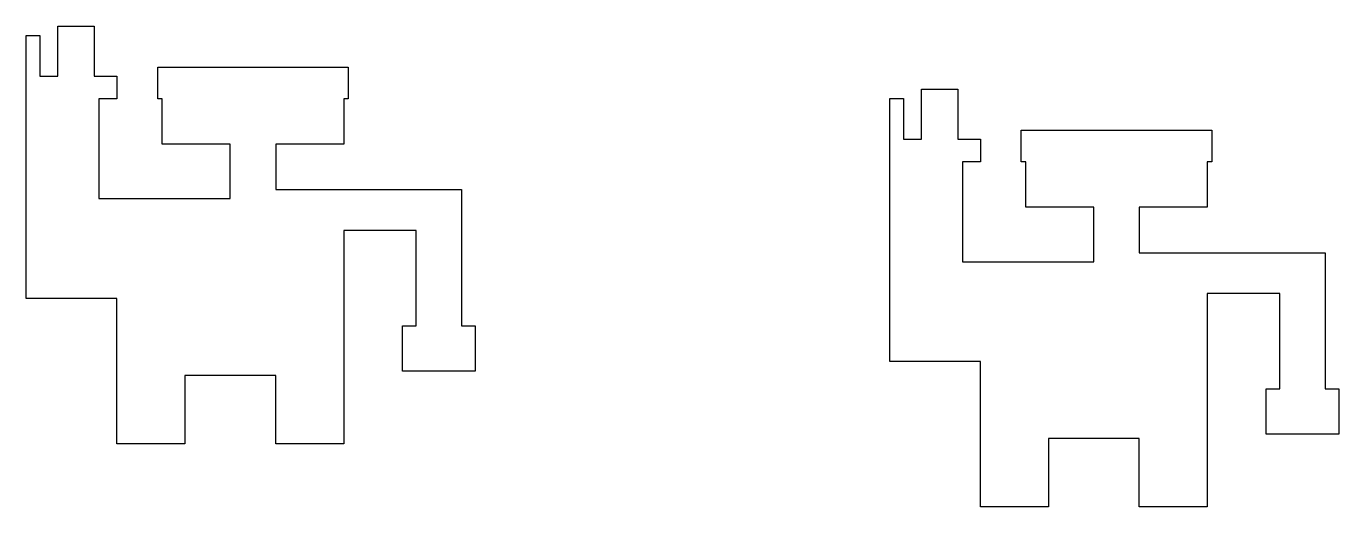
# Model space of a CAD drawing. Header units: millimetres. Extents: x 87634670 to 1630153969, y 197064123 to 761513970.
import ezdxf

# ---------------------------------------------------------------- set-up
doc = ezdxf.new("R2010")
doc.units = ezdxf.units.MM

msp = doc.modelspace()

# ---------------------------------------------------------------- linework, layer by layer
for p, q in [((124941275, 702899555), (124941275, 761513970)), ((124941275, 761513970), (167556897, 761513970)), ((167556897, 761513970), (167556897, 702899555)), ((87634670, 750824193), (103633464, 750824193)), ((87634670, 441753319), (87634670, 750824193)), ((103633464, 750824193), (103633464, 702899555)), ((242170107, 676210983), (242170107, 713517588)), ((242170107, 713517588), (466009737, 713517588)), ((466009737, 713517588), (466009737, 676210983)), ((103633464, 702899555), (124941275, 702899555)), ((167556897, 702899555), (194245468, 702899555)), ((194245468, 702899555), (194245468, 676210983)), ((1139859087, 628816333), (1139859087, 687430749)), ((1139859087, 687430749), (1182474708, 687430749)), ((1182474708, 687430749), (1182474708, 628816333)), ((194245468, 676210983), (172937657, 676210983)), ((172937657, 676210983), (172937657, 558982151)), ((247550867, 676210983), (242170107, 676210983)), ((247550867, 622905584), (247550867, 676210983)), ((466009737, 676210983), (460700720, 676210983)), ((460700720, 676210983), (460700720, 622905584)), ((1102552482, 676740971), (1118551276, 676740971)), ((1102552482, 367670098), (1102552482, 676740971)), ((1118551276, 676740971), (1118551276, 628816333)), ((1257087918, 602127761), (1257087918, 639434366)), ((1257087918, 639434366), (1480927549, 639434366)), ((1480927549, 639434366), (1480927549, 602127761)), ((327473094, 622905584), (247550867, 622905584)), ((327473094, 558982151), (327473094, 622905584)), ((460700720, 622905584), (380778493, 622905584)), ((380778493, 622905584), (380778493, 569600185)), ((1118551276, 628816333), (1139859087, 628816333)), ((1182474708, 628816333), (1209163280, 628816333)), ((1209163280, 628816333), (1209163280, 602127761)), ((1209163280, 602127761), (1187855469, 602127761)), ((1187855469, 602127761), (1187855469, 484898930)), ((1262468679, 602127761), (1257087918, 602127761)), ((1262468679, 548822362), (1262468679, 602127761)), ((1480927549, 602127761), (1475618532, 602127761)), ((1475618532, 602127761), (1475618532, 548822362)), ((172937657, 558982151), (327473094, 558982151)), ((380778493, 569600185), (599309106, 569600185)), ((599309106, 569600185), (599309106, 409755731)), ((1342390906, 548822362), (1262468679, 548822362)), ((1342390906, 484898930), (1342390906, 548822362)), ((1475618532, 548822362), (1395696305, 548822362)), ((1395696305, 548822362), (1395696305, 495516963)), ((546003707, 521675546), (460700720, 521675546)), ((460700720, 521675546), (460700720, 271147345)), ((546003707, 409755731), (546003707, 521675546)), ((1395696305, 495516963), (1614226918, 495516963)), ((1614226918, 495516963), (1614226918, 335672509)), ((1187855469, 484898930), (1342390906, 484898930)), ((1560921519, 447592325), (1475618532, 447592325)), ((1475618532, 447592325), (1475618532, 197064123)), ((1560921519, 335672509), (1560921519, 447592325)), ((194245468, 441753319), (87634670, 441753319)), ((194245468, 271147345), (194245468, 441753319)), ((530004913, 356450332), (530004913, 409755731)), ((530004913, 409755731), (546003707, 409755731)), ((599309106, 409755731), (615236157, 409755731)), ((615236157, 409755731), (615236157, 356450332)), ((615236157, 356450332), (530004913, 356450332)), ((1209163280, 367670098), (1102552482, 367670098)), ((1209163280, 197064123), (1209163280, 367670098)), ((380778493, 351141315), (274167695, 351141315)), ((274167695, 351141315), (274167695, 271147345)), ((380778493, 271147345), (380778493, 351141315)), ((1544922725, 282367110), (1544922725, 335672509)), ((1544922725, 335672509), (1560921519, 335672509)), ((1614226918, 335672509), (1630153969, 335672509)), ((1630153969, 335672509), (1630153969, 282367110)), ((1630153969, 282367110), (1544922725, 282367110)), ((274167695, 271147345), (194245468, 271147345)), ((460700720, 271147345), (380778493, 271147345)), ((1395696305, 277058094), (1289085507, 277058094)), ((1289085507, 277058094), (1289085507, 197064123)), ((1395696305, 197064123), (1395696305, 277058094)), ((1289085507, 197064123), (1209163280, 197064123)), ((1475618532, 197064123), (1395696305, 197064123))]:
    msp.add_line(p, q)

doc.saveas('drawing.dxf')
